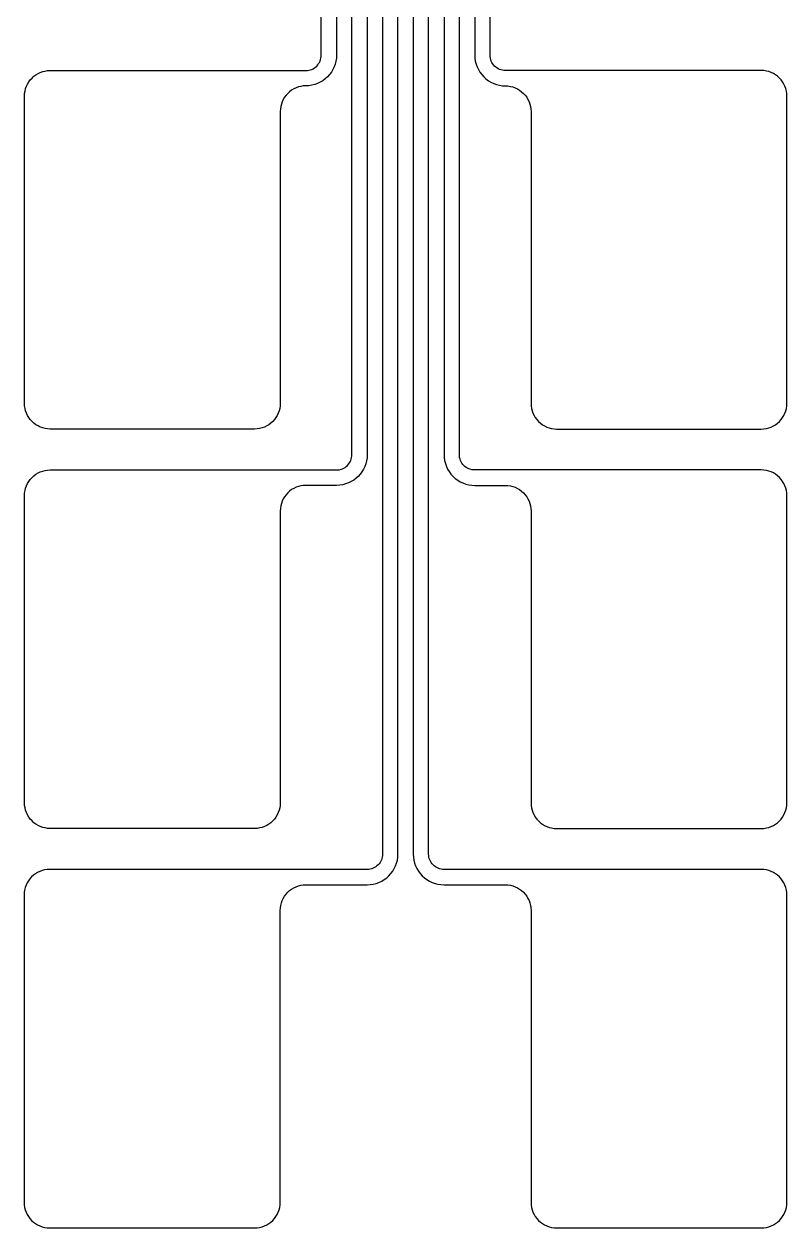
# Model space of a CAD drawing. Header units: millimetres. Extents: x 3924 to 4390, y 1393 to 2333.
# Drawn here: x 4084.3 to 4233.3, y 1393.1 to 1628.2 of the extents above; entities that cross this region are included whole.
import ezdxf

# ---------------------------------------------------------------- set-up
doc = ezdxf.new("R2010")
doc.units = ezdxf.units.MM

msp = doc.modelspace()

# ---------------------------------------------------------------- linework, layer by layer
for points in [[(4157.32, 1466.09), (4157.32, 1643.49, 0.37962)], [(4154.32, 1642.07), (4154.32, 1466.09, -0.414214), (4151.32, 1463.09), (4134.32, 1463.09), (4089.27, 1463.09, 0.414214), (4084.27, 1458.09), (4084.27, 1398.09, 0.414214), (4089.27, 1393.09), (4129.32, 1393.09, 0.414214), (4134.32, 1398.09), (4134.32, 1455.09, -0.414214), (4139.32, 1460.09), (4151.32, 1460.09, 0.414214), (4157.32, 1466.09)], [(4160.32, 1642.41), (4160.32, 1466.09, 0.414214), (4166.32, 1460.09), (4178.32, 1460.09, -0.414214), (4183.32, 1455.09), (4183.32, 1398.09, 0.414214), (4188.32, 1393.09), (4228.32, 1393.09, 0.414214), (4233.32, 1398.09), (4233.32, 1458.09, 0.414214), (4228.32, 1463.09), (4183.32, 1463.09), (4166.33, 1463.09, -0.41455), (4163.32, 1466.09), (4163.32, 1641.61)], [(4151.32, 1638.72), (4151.32, 1544.09, -0.414141), (4145.32, 1538.09), (4139.32, 1538.09, 0.414214), (4134.32, 1533.09), (4134.32, 1476.09, -0.414214), (4129.32, 1471.09), (4089.36, 1471.09, -0.414214), (4084.36, 1476.09), (4084.36, 1536.09, -0.414214), (4089.36, 1541.09), (4145.32, 1541.09, 0.414818), (4148.32, 1544.1), (4148.32, 1637.25, 0.344059)], [(4166.32, 1637.42), (4166.32, 1544.09, 0.414214), (4172.32, 1538.09), (4178.32, 1538.09, -0.414214), (4183.32, 1533.09), (4183.32, 1476.09, 0.414214), (4188.32, 1471.09), (4228.32, 1471.09, 0.414214), (4233.32, 1476.09), (4233.32, 1536.09, 0.414214), (4228.32, 1541.09), (4183.32, 1541.09), (4172.32, 1541.09, -0.414214), (4169.32, 1544.09), (4169.32, 1636.65, -0.354263)], [(4145.32, 1634.2), (4145.32, 1622.09, -0.414214), (4139.32, 1616.09, 0.414214), (4134.32, 1611.09), (4134.32, 1554.09, -0.414214), (4129.32, 1549.09), (4089.36, 1549.09, -0.414214), (4084.36, 1554.09), (4084.36, 1614.09, -0.414214), (4089.36, 1619.09), (4139.32, 1619.09, 0.414214), (4142.32, 1622.09), (4142.32, 1632.72, 0.325573)], [(4172.32, 1622.09, 0.414214), (4178.32, 1616.09, -0.414214), (4183.32, 1611.09), (4183.32, 1554.09, 0.414214), (4188.32, 1549.09), (4228.32, 1549.09, 0.414214), (4233.32, 1554.09), (4233.32, 1614.09, 0.414214), (4228.32, 1619.09), (4183.32, 1619.09), (4178.32, 1619.09, -0.414214), (4175.32, 1622.09), (4175.32, 1631.99, -0.331722)]]:
    msp.add_lwpolyline(points, format="xyb")
msp.add_lwpolyline([(4172.32, 1632.74), (4172.32, 1622.09)])

doc.saveas('drawing.dxf')
